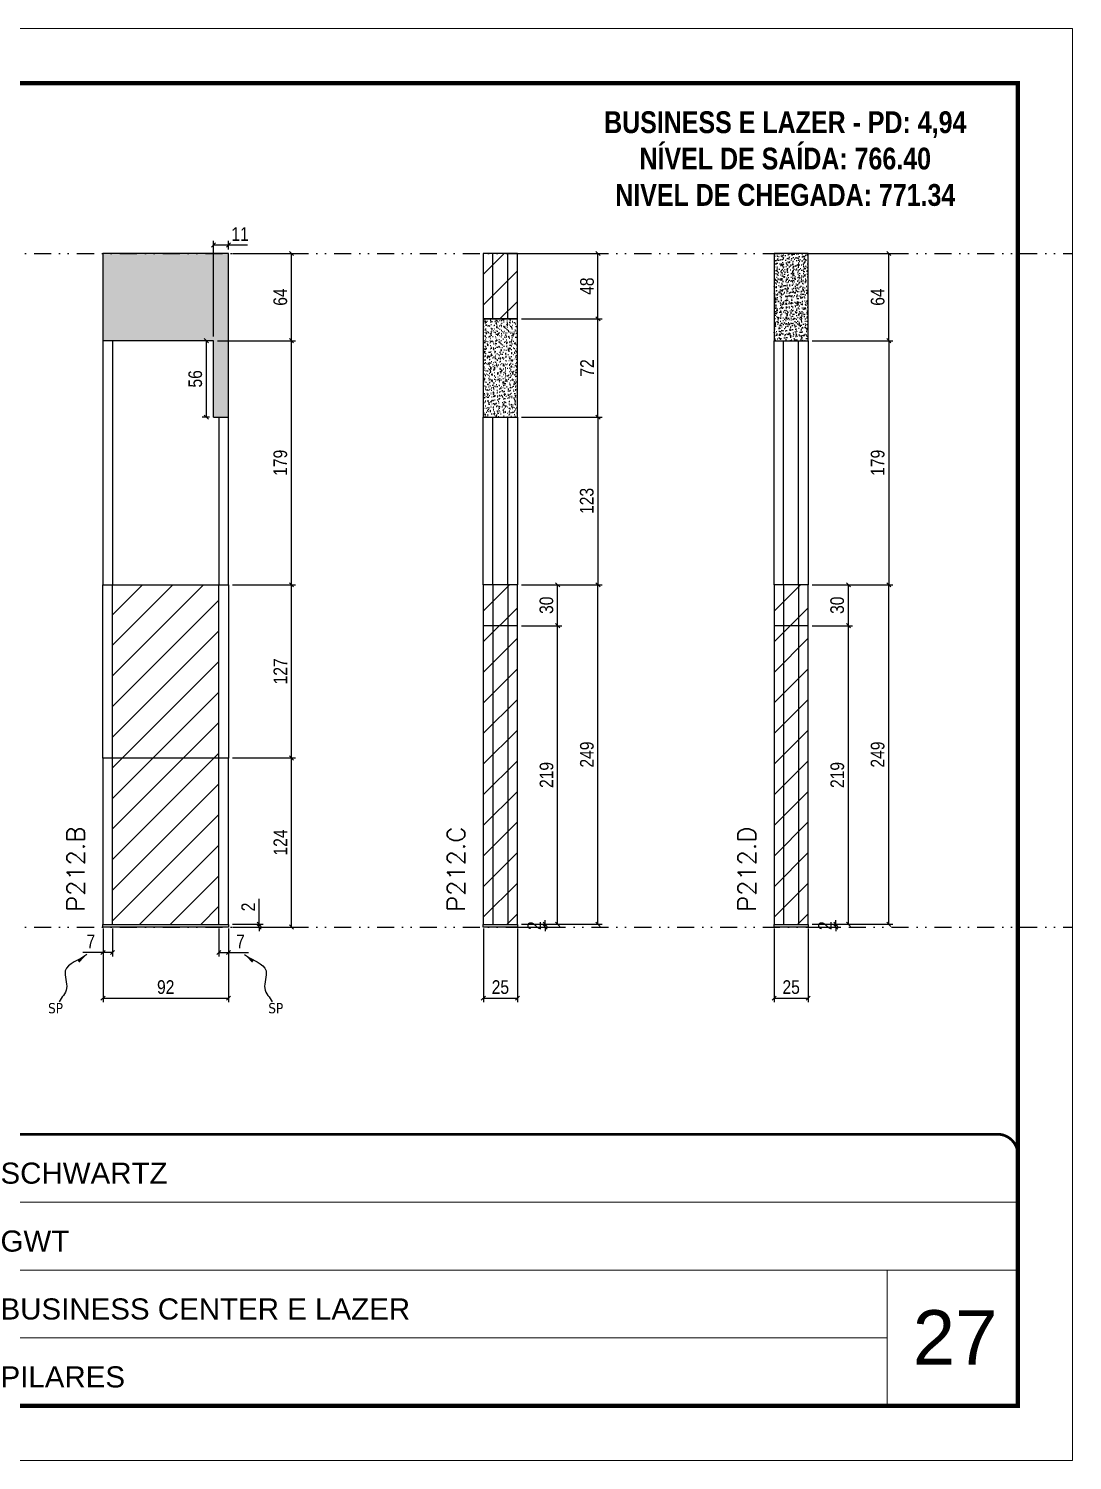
# Model space of a CAD drawing. Extents: x 13379 to 23315, y 867 to 16997.
# Drawn here: x 18289 to 19054, y 8907 to 9957 of the extents above; entities that cross this region are included whole.
import ezdxf

# ---------------------------------------------------------------- set-up
doc = ezdxf.new("R2010")
doc.units = 0
for name, pattern in [('CONTINUO', [0]), ('DASHED', [0.75, 0.5, -0.25]), ('DIVIDE2', [0.625, 0.25, -0.125, 0, -0.125, 0, -0.125]), ('HIDDEN', [0.375, 0.25, -0.125])]:
    doc.linetypes.add(name, pattern=pattern)
for name, color, linetype, lineweight in [('CARIMBO', 255, 'Continuous', 9), ('Folhas', 255, 'Continuous', 9), ('Hachura', 251, 'Continuous', 9), ('SARRAFO DE PRESSAO', 251, 'DASHED', 9), ('Texto Seção', 7, 'Continuous', 15)]:
    doc.layers.add(name, color=color, linetype=linetype, lineweight=lineweight)
for name, color, linetype in [('COTA', 241, 'Continuous'), ('NOMENCLATURA', 7, 'Continuous'), ('Nível', 160, 'Continuous'), ('Painéis', 200, 'Continuous'), ('SARR_2.2x7', 40, 'Continuous'), ('Sarrafo de Pressão', 42, 'HIDDEN'), ('texto', 7, 'Continuous')]:
    doc.layers.add(name, color=color, linetype=linetype)
doc.styles.add('ARIAL', font='arial.ttf')
doc.styles.add('COTA TECNICA', font='techl___.ttf', dxfattribs={"height": 10})
doc.styles.add('COTA TECNICA-50', font='techl___.ttf', dxfattribs={"height": 10})
doc.styles.add('REGUA-120', font='ROMANS.shx', dxfattribs={"height": 15})
doc.styles.add('ROMANC', font='techb___.ttf', dxfattribs={"height": 2.5})
doc.styles.get("Standard").update_dxf_attribs({"font": 'arial.ttf'})
doc.styles.add('Tecnologia', font='')
doc.styles.get('Tecnologia').set_extended_font_data('Forgotten Futurist')
doc.dimstyles.new('COTA PAINEL-50', dxfattribs={"dimtxt": 10, "dimasz": 3, "dimexe": 3, "dimexo": 3, "dimgap": 3, "dimtad": 1, "dimdec": 1, "dimzin": 12, "dimdsep": 46, "dimtxsty": 'COTA TECNICA-50', "dimblk1": 'OBLIQUE', "dimblk2": 'OBLIQUE', "dimsah": 1, "dimcen": 0.9, "dimclrd": 4, "dimclre": 4, "dimclrt": 240, "dimadec": 1, "dimazin": 3, "dimtfac": 1, "dimtdec": 1, "dimtmove": 0, "dimatfit": 3, "dimfxl": 1, "dimtolj": 1, "dimtzin": 12, "dimarcsym": 0})
doc.dimstyles.new('PAINEL', dxfattribs={"dimtxt": 10, "dimasz": 3, "dimexe": 3, "dimexo": 3, "dimgap": 3, "dimtad": 1, "dimdec": 1, "dimzin": 12, "dimdsep": 46, "dimtxsty": 'COTA TECNICA', "dimblk1": 'OBLIQUE', "dimblk2": 'OBLIQUE', "dimsah": 1, "dimcen": 0.9, "dimclrd": 4, "dimclre": 4, "dimclrt": 240, "dimadec": 1, "dimazin": 3, "dimtfac": 1, "dimtdec": 1, "dimtmove": 0, "dimatfit": 3, "dimfxl": 1, "dimtolj": 1, "dimtzin": 12, "dimarcsym": 0})
doc.dimstyles.get("Standard").update_dxf_attribs({"dimtxt": 0.18, "dimasz": 0.18, "dimexe": 0.18, "dimexo": 0.0625, "dimgap": 0.09, "dimtad": 0, "dimtih": 1, "dimtoh": 1, "dimdec": 4, "dimzin": 0, "dimdsep": 46, "dimtxsty": 'Standard', "dimcen": 0.09, "dimadec": 0, "dimazin": 0, "dimtfac": 1, "dimtdec": 4, "dimtofl": 0, "dimtmove": 0, "dimatfit": 3, "dimfxl": 1, "dimtolj": 1, "dimtzin": 0, "dimarcsym": 0})

# ---------------------------------------------------------------- blocks, each defined once
blk = doc.blocks.new('9999999999')
at = {"color": 30, "linetype": 'CONTINUO'}
for p, q in [((98564.6, 34230.2), (98564.6, 34429.4)), ((98564.6, 34379.6), (99584, 34379.6)), ((98564.6, 34329.8), (99488, 34329.8)), ((99584, 34329.8), (99488, 34329.8)), ((99488, 34329.8), (99488, 34230.2)), ((98564.6, 34280), (99488, 34280))]:
    blk.add_line(p, q, dxfattribs=at)
at = {"color": 30, "linetype": 'CONTINUO', "const_width": 2}
blk.add_lwpolyline([(99584, 34230.2), (99584, 34414.4, 0.414214), (99569, 34429.4), (98229, 34429.4, 0.414214), (98214, 34414.4), (98214, 34245.2, 0.414214), (98229, 34230.2), (99584, 34230.2)], format="xyb", dxfattribs=at)
at = {"layer": 'Folhas'}
blk.add_lwpolyline([(98139, 34190.2), (99624, 34190.2), (99624, 35240.2), (98139, 35240.2)], close=True, dxfattribs=at)
at = {"layer": 'Folhas', "color": 30, "const_width": 3}
blk.add_lwpolyline([(98214, 34230.2), (99584, 34230.2), (99584, 35200.2), (98214, 35200.2)], close=True, dxfattribs=at)
at = {"color": 7, "linetype": 'Continuous', "ltscale": 5, "style": 'ARIAL'}
for s, height, p in [('SCHWARTZ', 15.48, (98837.7, 34393.1)), ('GWT', 15.48, (98837.7, 34343.3)), ('BUSINESS CENTER E LAZER', 15.483, (98837.7, 34293.5)), ('NOVA SISTEMAS CONSTRUTIVOS', 11.059, (98263.2, 34267.2)), ('PILARES', 15.48, (98837.7, 34243.7))]:
    blk.add_text(s, height=height, dxfattribs=at).set_placement(p)
at = {"layer": 'Folhas', "color": 7, "style": 'Tecnologia', "width": 1.5}
for s, p in [('CLIENTE:', (98573.7, 34397.2)), ('OBRA:', (98573.7, 34347.3)), ('PAVIMENTO:', (98573.7, 34297.5)), ('PROJETO:', (98573.7, 34247.7))]:
    blk.add_text(s, height=14, dxfattribs=at).set_placement(p)
blk = doc.blocks.new('_Oblique')
at = {"color": 0, "linetype": 'ByBlock', "lineweight": -2}
blk.add_line((-0.5, -0.5), (0.5, 0.5), dxfattribs=at)
blk = doc.blocks.new('*D886')
at = {"layer": 'COTA', "color": 4, "lineweight": -2, "transparency": 16777216}
for p, q in [((18343.4, 9297.2), (18343.4, 9243)), ((18435.4, 9297.2), (18435.4, 9243)), ((18343.4, 9246), (18435.4, 9246))]:
    blk.add_line(p, q, dxfattribs=at)
at = {"layer": 'Defpoints', "color": 0, "transparency": 16777216}
for p in [(18343.4, 9300.2), (18435.4, 9300.2), (18435.4, 9246)]:
    blk.add_point(p, dxfattribs=at)
at = {"layer": 'COTA', "color": 4, "lineweight": -2, "transparency": 16777216, "xscale": 3, "yscale": 3, "zscale": 3, "rotation": 180}
blk.add_blockref('_Oblique', (18343.4, 9246), dxfattribs=at)
at = {"layer": 'COTA', "color": 4, "lineweight": -2, "transparency": 16777216, "xscale": 3, "yscale": 3, "zscale": 3}
blk.add_blockref('_Oblique', (18435.4, 9246), dxfattribs=at)
at = {"layer": 'COTA', "color": 240, "transparency": 16777216, "insert": (18389.4, 9254.1), "char_height": 10, "attachment_point": 5, "style": 'COTA TECNICA'}
blk.add_mtext('\\A1;92', dxfattribs=at)
blk = doc.blocks.new('*D887')
at = {"layer": 'COTA', "color": 4, "lineweight": -2, "transparency": 16777216}
for p, q in [((18438.4, 9422.2), (18484.6, 9422.2)), ((18481.6, 9298.2), (18481.6, 9422.2)), ((18438.4, 9298.2), (18484.6, 9298.2))]:
    blk.add_line(p, q, dxfattribs=at)
at = {"layer": 'Defpoints', "color": 0, "transparency": 16777216}
for p in [(18435.4, 9422.2), (18481.6, 9422.2), (18435.4, 9298.2)]:
    blk.add_point(p, dxfattribs=at)
at = {"layer": 'COTA', "color": 4, "lineweight": -2, "transparency": 16777216, "xscale": 3, "yscale": 3, "zscale": 3}
for p, rotation in [((18481.6, 9422.2), 90), ((18481.6, 9298.2), 270)]:
    blk.add_blockref('_Oblique', p, dxfattribs=dict(at, rotation=rotation))
at = {"layer": 'COTA', "color": 240, "transparency": 16777216, "insert": (18473.5, 9360.2), "char_height": 10, "attachment_point": 5, "rotation": 90, "style": 'COTA TECNICA-50'}
blk.add_mtext('\\A1;124', dxfattribs=at)
blk = doc.blocks.new('*D888')
at = {"layer": 'COTA', "color": 4, "lineweight": -2, "transparency": 16777216}
for p, q in [((18457.9, 9300.2), (18457.9, 9319)), ((18438.4, 9300.2), (18460.9, 9300.2)), ((18438.4, 9298.2), (18460.9, 9298.2)), ((18457.9, 9298.2), (18457.9, 9300.2)), ((18457.9, 9298.2), (18457.9, 9295.2))]:
    blk.add_line(p, q, dxfattribs=at)
at = {"layer": 'Defpoints', "color": 0, "transparency": 16777216}
for p in [(18435.4, 9300.2), (18435.4, 9298.2), (18457.9, 9298.2)]:
    blk.add_point(p, dxfattribs=at)
at = {"layer": 'COTA', "color": 4, "lineweight": -2, "transparency": 16777216, "xscale": 3, "yscale": 3, "zscale": 3}
for p, rotation in [((18457.9, 9300.2), 270), ((18457.9, 9298.2), 90)]:
    blk.add_blockref('_Oblique', p, dxfattribs=dict(at, rotation=rotation))
at = {"layer": 'COTA', "color": 240, "transparency": 16777216, "insert": (18449.9, 9312.9), "char_height": 10, "attachment_point": 5, "rotation": 90, "style": 'COTA TECNICA-50'}
blk.add_mtext('\\A1;2', dxfattribs=at)
blk = doc.blocks.new('*D906')
at = {"layer": 'COTA', "color": 4, "linetype": 'ByBlock', "lineweight": -2, "transparency": 16777216}
for p, q in [((18438.4, 9549.2), (18484.6, 9549.2)), ((18481.6, 9422.2), (18481.6, 9549.2)), ((18438.4, 9422.2), (18484.6, 9422.2))]:
    blk.add_line(p, q, dxfattribs=at)
at = {"layer": 'Defpoints', "color": 0, "linetype": 'ByBlock', "transparency": 16777216}
for p in [(18435.4, 9549.2), (18481.6, 9549.2), (18435.4, 9422.2)]:
    blk.add_point(p, dxfattribs=at)
at = {"layer": 'COTA', "color": 4, "linetype": 'ByBlock', "lineweight": -2, "transparency": 16777216, "xscale": 3, "yscale": 3, "zscale": 3}
for p, rotation in [((18481.6, 9549.2), 90), ((18481.6, 9422.2), 270)]:
    blk.add_blockref('_Oblique', p, dxfattribs=dict(at, rotation=rotation))
at = {"layer": 'COTA', "color": 240, "linetype": 'ByBlock', "transparency": 16777216, "insert": (18473.5, 9485.7), "char_height": 10, "attachment_point": 5, "rotation": 90, "style": 'COTA TECNICA'}
blk.add_mtext('\\A1;127', dxfattribs=at)
blk = doc.blocks.new('*D889')
at = {"layer": 'COTA', "color": 4, "lineweight": -2, "transparency": 16777216}
for p, q in [((18343.4, 9295.2), (18343.4, 9276.6)), ((18350.4, 9297.2), (18350.4, 9276.6)), ((18343.4, 9279.6), (18328.6, 9279.6)), ((18350.4, 9279.6), (18343.4, 9279.6))]:
    blk.add_line(p, q, dxfattribs=at)
at = {"layer": 'Defpoints', "color": 0, "transparency": 16777216}
for p in [(18343.4, 9298.2), (18350.4, 9300.2), (18343.4, 9279.6)]:
    blk.add_point(p, dxfattribs=at)
at = {"layer": 'COTA', "color": 4, "lineweight": -2, "transparency": 16777216, "xscale": 3, "yscale": 3, "zscale": 3, "rotation": 180}
blk.add_blockref('_Oblique', (18343.4, 9279.6), dxfattribs=at)
at = {"layer": 'COTA', "color": 4, "lineweight": -2, "transparency": 16777216, "xscale": 3, "yscale": 3, "zscale": 3}
blk.add_blockref('_Oblique', (18350.4, 9279.6), dxfattribs=at)
at = {"layer": 'COTA', "color": 240, "transparency": 16777216, "insert": (18334.5, 9287.7), "char_height": 10, "attachment_point": 5, "style": 'COTA TECNICA-50'}
blk.add_mtext('\\A1;7', dxfattribs=at)
blk = doc.blocks.new('*D890')
at = {"layer": 'COTA', "color": 4, "lineweight": -2, "transparency": 16777216}
for p, q in [((18428.4, 9297.2), (18428.4, 9276.6)), ((18435.4, 9295.2), (18435.4, 9276.6)), ((18428.4, 9279.6), (18435.4, 9279.6)), ((18435.4, 9279.6), (18450.1, 9279.6))]:
    blk.add_line(p, q, dxfattribs=at)
at = {"layer": 'Defpoints', "color": 0, "transparency": 16777216}
for p in [(18428.4, 9300.2), (18435.4, 9298.2), (18435.4, 9279.6)]:
    blk.add_point(p, dxfattribs=at)
at = {"layer": 'COTA', "color": 4, "lineweight": -2, "transparency": 16777216, "xscale": 3, "yscale": 3, "zscale": 3, "rotation": 180}
blk.add_blockref('_Oblique', (18428.4, 9279.6), dxfattribs=at)
at = {"layer": 'COTA', "color": 4, "lineweight": -2, "transparency": 16777216, "xscale": 3, "yscale": 3, "zscale": 3}
blk.add_blockref('_Oblique', (18435.4, 9279.6), dxfattribs=at)
at = {"layer": 'COTA', "color": 240, "transparency": 16777216, "insert": (18444.2, 9287.7), "char_height": 10, "attachment_point": 5, "style": 'COTA TECNICA-50'}
blk.add_mtext('\\A1;7', dxfattribs=at)
blk = doc.blocks.new('*D891')
at = {"layer": 'COTA', "color": 4, "lineweight": -2, "transparency": 16777216}
for p, q in [((18650.4, 9744.2), (18709.5, 9744.2)), ((18706.5, 9672.2), (18706.5, 9744.2)), ((18650.4, 9672.2), (18709.5, 9672.2))]:
    blk.add_line(p, q, dxfattribs=at)
at = {"layer": 'Defpoints', "color": 0, "transparency": 16777216}
for p in [(18647.4, 9744.2), (18706.5, 9744.2), (18647.4, 9672.2)]:
    blk.add_point(p, dxfattribs=at)
at = {"layer": 'COTA', "color": 4, "lineweight": -2, "transparency": 16777216, "xscale": 3, "yscale": 3, "zscale": 3}
for p, rotation in [((18706.5, 9744.2), 90), ((18706.5, 9672.2), 270)]:
    blk.add_blockref('_Oblique', p, dxfattribs=dict(at, rotation=rotation))
at = {"layer": 'COTA', "color": 240, "transparency": 16777216, "insert": (18698.5, 9708.2), "char_height": 10, "attachment_point": 5, "rotation": 90, "style": 'COTA TECNICA'}
blk.add_mtext('\\A1;72', dxfattribs=at)
blk = doc.blocks.new('*D892')
at = {"layer": 'COTA', "color": 4, "lineweight": -2, "transparency": 16777216}
for p, q in [((18622.4, 9297.2), (18622.4, 9243)), ((18647.4, 9297.2), (18647.4, 9243)), ((18622.4, 9246), (18647.4, 9246))]:
    blk.add_line(p, q, dxfattribs=at)
at = {"layer": 'Defpoints', "color": 0, "transparency": 16777216}
for p in [(18622.4, 9300.2), (18647.4, 9300.2), (18647.4, 9246)]:
    blk.add_point(p, dxfattribs=at)
at = {"layer": 'COTA', "color": 4, "lineweight": -2, "transparency": 16777216, "xscale": 3, "yscale": 3, "zscale": 3, "rotation": 180}
blk.add_blockref('_Oblique', (18622.4, 9246), dxfattribs=at)
at = {"layer": 'COTA', "color": 4, "lineweight": -2, "transparency": 16777216, "xscale": 3, "yscale": 3, "zscale": 3}
blk.add_blockref('_Oblique', (18647.4, 9246), dxfattribs=at)
at = {"layer": 'COTA', "color": 240, "transparency": 16777216, "insert": (18634.9, 9254.1), "char_height": 10, "attachment_point": 5, "style": 'COTA TECNICA'}
blk.add_mtext('\\A1;25', dxfattribs=at)
blk = doc.blocks.new('*D893')
at = {"layer": 'COTA', "color": 4, "lineweight": -2, "transparency": 16777216}
for p, q in [((18650.4, 9519.2), (18679.9, 9519.2)), ((18676.9, 9300.2), (18676.9, 9519.2)), ((18650.4, 9300.2), (18679.9, 9300.2))]:
    blk.add_line(p, q, dxfattribs=at)
at = {"layer": 'Defpoints', "color": 0, "transparency": 16777216}
for p in [(18647.4, 9519.2), (18676.9, 9519.2), (18647.4, 9300.2)]:
    blk.add_point(p, dxfattribs=at)
at = {"layer": 'COTA', "color": 4, "lineweight": -2, "transparency": 16777216, "xscale": 3, "yscale": 3, "zscale": 3}
for p, rotation in [((18676.9, 9519.2), 90), ((18676.9, 9300.2), 270)]:
    blk.add_blockref('_Oblique', p, dxfattribs=dict(at, rotation=rotation))
at = {"layer": 'COTA', "color": 240, "transparency": 16777216, "insert": (18668.8, 9409.7), "char_height": 10, "attachment_point": 5, "rotation": 90, "style": 'COTA TECNICA'}
blk.add_mtext('\\A1;219', dxfattribs=at)
blk = doc.blocks.new('*D894')
at = {"layer": 'COTA', "color": 4, "lineweight": -2, "transparency": 16777216}
for p, q in [((18650.4, 9549.2), (18679.9, 9549.2)), ((18676.9, 9519.2), (18676.9, 9549.2)), ((18650.4, 9519.2), (18679.9, 9519.2))]:
    blk.add_line(p, q, dxfattribs=at)
at = {"layer": 'Defpoints', "color": 0, "transparency": 16777216}
for p in [(18647.4, 9549.2), (18676.9, 9549.2), (18647.4, 9519.2)]:
    blk.add_point(p, dxfattribs=at)
at = {"layer": 'COTA', "color": 4, "lineweight": -2, "transparency": 16777216, "xscale": 3, "yscale": 3, "zscale": 3}
for p, rotation in [((18676.9, 9549.2), 90), ((18676.9, 9519.2), 270)]:
    blk.add_blockref('_Oblique', p, dxfattribs=dict(at, rotation=rotation))
at = {"layer": 'COTA', "color": 240, "transparency": 16777216, "insert": (18668.7, 9534.2), "char_height": 10, "attachment_point": 5, "rotation": 90, "style": 'COTA TECNICA'}
blk.add_mtext('\\A1;30', dxfattribs=at)
blk = doc.blocks.new('*D895')
at = {"layer": 'COTA', "color": 4, "lineweight": -2, "transparency": 16777216}
for p, q in [((18650.4, 9549.2), (18709.5, 9549.2)), ((18706.5, 9300.2), (18706.5, 9549.2)), ((18650.4, 9300.2), (18709.5, 9300.2))]:
    blk.add_line(p, q, dxfattribs=at)
at = {"layer": 'Defpoints', "color": 0, "transparency": 16777216}
for p in [(18647.4, 9549.2), (18706.5, 9549.2), (18647.4, 9300.2)]:
    blk.add_point(p, dxfattribs=at)
at = {"layer": 'COTA', "color": 4, "lineweight": -2, "transparency": 16777216, "xscale": 3, "yscale": 3, "zscale": 3}
for p, rotation in [((18706.5, 9549.2), 90), ((18706.5, 9300.2), 270)]:
    blk.add_blockref('_Oblique', p, dxfattribs=dict(at, rotation=rotation))
at = {"layer": 'COTA', "color": 240, "transparency": 16777216, "insert": (18698.4, 9424.7), "char_height": 10, "attachment_point": 5, "rotation": 90, "style": 'COTA TECNICA'}
blk.add_mtext('\\A1;249', dxfattribs=at)
blk = doc.blocks.new('*D896')
at = {"layer": 'COTA', "color": 4, "lineweight": -2, "transparency": 16777216}
for p, q in [((18667.7, 9300.2), (18667.7, 9303.2)), ((18650.4, 9300.2), (18670.7, 9300.2)), ((18650.4, 9298.2), (18670.7, 9298.2)), ((18667.7, 9298.2), (18667.7, 9300.2)), ((18667.7, 9298.2), (18667.7, 9295.2))]:
    blk.add_line(p, q, dxfattribs=at)
at = {"layer": 'Defpoints', "color": 0, "transparency": 16777216}
for p in [(18647.4, 9300.2), (18647.4, 9298.2), (18667.7, 9300.2)]:
    blk.add_point(p, dxfattribs=at)
at = {"layer": 'COTA', "color": 4, "lineweight": -2, "transparency": 16777216, "xscale": 3, "yscale": 3, "zscale": 3}
for p, rotation in [((18667.7, 9300.2), 270), ((18667.7, 9298.2), 90)]:
    blk.add_blockref('_Oblique', p, dxfattribs=dict(at, rotation=rotation))
at = {"layer": 'COTA', "color": 240, "transparency": 16777216, "insert": (18659.7, 9299.2), "char_height": 10, "attachment_point": 5, "rotation": 90, "style": 'COTA TECNICA-50'}
blk.add_mtext('\\A1;2', dxfattribs=at)
blk = doc.blocks.new('*D897')
at = {"layer": 'COTA', "color": 4, "lineweight": -2, "transparency": 16777216}
for p, q in [((18863.7, 9792.2), (18922.8, 9792.2)), ((18919.8, 9728.2), (18919.8, 9792.2)), ((18863.7, 9728.2), (18922.8, 9728.2))]:
    blk.add_line(p, q, dxfattribs=at)
at = {"layer": 'Defpoints', "color": 0, "transparency": 16777216}
for p in [(18860.7, 9792.2), (18919.8, 9792.2), (18860.7, 9728.2)]:
    blk.add_point(p, dxfattribs=at)
at = {"layer": 'COTA', "color": 4, "lineweight": -2, "transparency": 16777216, "xscale": 3, "yscale": 3, "zscale": 3}
for p, rotation in [((18919.8, 9792.2), 90), ((18919.8, 9728.2), 270)]:
    blk.add_blockref('_Oblique', p, dxfattribs=dict(at, rotation=rotation))
at = {"layer": 'COTA', "color": 240, "transparency": 16777216, "insert": (18911.7, 9760.2), "char_height": 10, "attachment_point": 5, "rotation": 90, "style": 'COTA TECNICA'}
blk.add_mtext('\\A1;64', dxfattribs=at)
blk = doc.blocks.new('*D898')
at = {"layer": 'COTA', "color": 4, "lineweight": -2, "transparency": 16777216}
for p, q in [((18835.7, 9297.2), (18835.7, 9243)), ((18860.7, 9297.2), (18860.7, 9243)), ((18835.7, 9246), (18860.7, 9246))]:
    blk.add_line(p, q, dxfattribs=at)
at = {"layer": 'Defpoints', "color": 0, "transparency": 16777216}
for p in [(18835.7, 9300.2), (18860.7, 9300.2), (18860.7, 9246)]:
    blk.add_point(p, dxfattribs=at)
at = {"layer": 'COTA', "color": 4, "lineweight": -2, "transparency": 16777216, "xscale": 3, "yscale": 3, "zscale": 3, "rotation": 180}
blk.add_blockref('_Oblique', (18835.7, 9246), dxfattribs=at)
at = {"layer": 'COTA', "color": 4, "lineweight": -2, "transparency": 16777216, "xscale": 3, "yscale": 3, "zscale": 3}
blk.add_blockref('_Oblique', (18860.7, 9246), dxfattribs=at)
at = {"layer": 'COTA', "color": 240, "transparency": 16777216, "insert": (18848.2, 9254.1), "char_height": 10, "attachment_point": 5, "style": 'COTA TECNICA'}
blk.add_mtext('\\A1;25', dxfattribs=at)
blk = doc.blocks.new('*D899')
at = {"layer": 'COTA', "color": 4, "lineweight": -2, "transparency": 16777216}
for p, q in [((18863.7, 9519.2), (18893.2, 9519.2)), ((18890.2, 9300.2), (18890.2, 9519.2)), ((18863.7, 9300.2), (18893.2, 9300.2))]:
    blk.add_line(p, q, dxfattribs=at)
at = {"layer": 'Defpoints', "color": 0, "transparency": 16777216}
for p in [(18860.7, 9519.2), (18890.2, 9519.2), (18860.7, 9300.2)]:
    blk.add_point(p, dxfattribs=at)
at = {"layer": 'COTA', "color": 4, "lineweight": -2, "transparency": 16777216, "xscale": 3, "yscale": 3, "zscale": 3}
for p, rotation in [((18890.2, 9519.2), 90), ((18890.2, 9300.2), 270)]:
    blk.add_blockref('_Oblique', p, dxfattribs=dict(at, rotation=rotation))
at = {"layer": 'COTA', "color": 240, "transparency": 16777216, "insert": (18882.1, 9409.7), "char_height": 10, "attachment_point": 5, "rotation": 90, "style": 'COTA TECNICA'}
blk.add_mtext('\\A1;219', dxfattribs=at)
blk = doc.blocks.new('*D900')
at = {"layer": 'COTA', "color": 4, "lineweight": -2, "transparency": 16777216}
for p, q in [((18863.7, 9549.2), (18893.2, 9549.2)), ((18890.2, 9519.2), (18890.2, 9549.2)), ((18863.7, 9519.2), (18893.2, 9519.2))]:
    blk.add_line(p, q, dxfattribs=at)
at = {"layer": 'Defpoints', "color": 0, "transparency": 16777216}
for p in [(18860.7, 9549.2), (18890.2, 9549.2), (18860.7, 9519.2)]:
    blk.add_point(p, dxfattribs=at)
at = {"layer": 'COTA', "color": 4, "lineweight": -2, "transparency": 16777216, "xscale": 3, "yscale": 3, "zscale": 3}
for p, rotation in [((18890.2, 9549.2), 90), ((18890.2, 9519.2), 270)]:
    blk.add_blockref('_Oblique', p, dxfattribs=dict(at, rotation=rotation))
at = {"layer": 'COTA', "color": 240, "transparency": 16777216, "insert": (18882, 9534.2), "char_height": 10, "attachment_point": 5, "rotation": 90, "style": 'COTA TECNICA'}
blk.add_mtext('\\A1;30', dxfattribs=at)
blk = doc.blocks.new('*D901')
at = {"layer": 'COTA', "color": 4, "lineweight": -2, "transparency": 16777216}
for p, q in [((18863.7, 9549.2), (18922.8, 9549.2)), ((18919.8, 9300.2), (18919.8, 9549.2)), ((18863.7, 9300.2), (18922.8, 9300.2))]:
    blk.add_line(p, q, dxfattribs=at)
at = {"layer": 'Defpoints', "color": 0, "transparency": 16777216}
for p in [(18860.7, 9549.2), (18919.8, 9549.2), (18860.7, 9300.2)]:
    blk.add_point(p, dxfattribs=at)
at = {"layer": 'COTA', "color": 4, "lineweight": -2, "transparency": 16777216, "xscale": 3, "yscale": 3, "zscale": 3}
for p, rotation in [((18919.8, 9549.2), 90), ((18919.8, 9300.2), 270)]:
    blk.add_blockref('_Oblique', p, dxfattribs=dict(at, rotation=rotation))
at = {"layer": 'COTA', "color": 240, "transparency": 16777216, "insert": (18911.7, 9424.7), "char_height": 10, "attachment_point": 5, "rotation": 90, "style": 'COTA TECNICA'}
blk.add_mtext('\\A1;249', dxfattribs=at)
blk = doc.blocks.new('*D902')
at = {"layer": 'COTA', "color": 4, "lineweight": -2, "transparency": 16777216}
for p, q in [((18881, 9300.2), (18881, 9303.2)), ((18863.7, 9300.2), (18884, 9300.2)), ((18863.7, 9298.2), (18884, 9298.2)), ((18881, 9298.2), (18881, 9300.2)), ((18881, 9298.2), (18881, 9295.2))]:
    blk.add_line(p, q, dxfattribs=at)
at = {"layer": 'Defpoints', "color": 0, "transparency": 16777216}
for p in [(18860.7, 9300.2), (18860.7, 9298.2), (18881, 9300.2)]:
    blk.add_point(p, dxfattribs=at)
at = {"layer": 'COTA', "color": 4, "lineweight": -2, "transparency": 16777216, "xscale": 3, "yscale": 3, "zscale": 3}
for p, rotation in [((18881, 9300.2), 270), ((18881, 9298.2), 90)]:
    blk.add_blockref('_Oblique', p, dxfattribs=dict(at, rotation=rotation))
at = {"layer": 'COTA', "color": 240, "transparency": 16777216, "insert": (18873, 9299.2), "char_height": 10, "attachment_point": 5, "rotation": 90, "style": 'COTA TECNICA-50'}
blk.add_mtext('\\A1;2', dxfattribs=at)
blk = doc.blocks.new('*D909')
at = {"layer": 'COTA', "color": 4, "lineweight": -2, "transparency": 16777216}
for p, q in [((18427.4, 9728.2), (18484.6, 9728.2)), ((18481.6, 9549.2), (18481.6, 9728.2)), ((18438.4, 9549.2), (18484.6, 9549.2))]:
    blk.add_line(p, q, dxfattribs=at)
at = {"layer": 'Defpoints', "color": 0, "transparency": 16777216}
for p in [(18424.4, 9728.2), (18481.6, 9728.2), (18435.4, 9549.2)]:
    blk.add_point(p, dxfattribs=at)
at = {"layer": 'COTA', "color": 4, "lineweight": -2, "transparency": 16777216, "xscale": 3, "yscale": 3, "zscale": 3}
for p, rotation in [((18481.6, 9728.2), 90), ((18481.6, 9549.2), 270)]:
    blk.add_blockref('_Oblique', p, dxfattribs=dict(at, rotation=rotation))
at = {"layer": 'COTA', "color": 240, "transparency": 16777216, "insert": (18473.5, 9638.7), "char_height": 10, "attachment_point": 5, "rotation": 90, "style": 'COTA TECNICA'}
blk.add_mtext('\\A1;179', dxfattribs=at)
blk = doc.blocks.new('*D910')
at = {"layer": 'COTA', "color": 4, "lineweight": -2, "transparency": 16777216}
for p, q in [((18438.4, 9792.2), (18484.6, 9792.2)), ((18481.6, 9728.2), (18481.6, 9792.2)), ((18427.4, 9728.2), (18484.6, 9728.2))]:
    blk.add_line(p, q, dxfattribs=at)
at = {"layer": 'Defpoints', "color": 0, "transparency": 16777216}
for p in [(18435.4, 9792.2), (18481.6, 9792.2), (18424.4, 9728.2)]:
    blk.add_point(p, dxfattribs=at)
at = {"layer": 'COTA', "color": 4, "lineweight": -2, "transparency": 16777216, "xscale": 3, "yscale": 3, "zscale": 3}
for p, rotation in [((18481.6, 9792.2), 90), ((18481.6, 9728.2), 270)]:
    blk.add_blockref('_Oblique', p, dxfattribs=dict(at, rotation=rotation))
at = {"layer": 'COTA', "color": 240, "transparency": 16777216, "insert": (18473.5, 9760.2), "char_height": 10, "attachment_point": 5, "rotation": 90, "style": 'COTA TECNICA'}
blk.add_mtext('\\A1;64', dxfattribs=at)
blk = doc.blocks.new('*D911')
at = {"layer": 'COTA', "color": 4, "lineweight": -2, "transparency": 16777216}
for p, q in [((18424.4, 9731.2), (18424.4, 9801.4)), ((18424.4, 9798.4), (18435.4, 9798.4)), ((18435.4, 9795.2), (18435.4, 9801.4)), ((18435.4, 9798.4), (18449.4, 9798.4))]:
    blk.add_line(p, q, dxfattribs=at)
at = {"layer": 'Defpoints', "color": 0, "transparency": 16777216}
for p in [(18435.4, 9798.4), (18435.4, 9792.2), (18424.4, 9728.2)]:
    blk.add_point(p, dxfattribs=at)
at = {"layer": 'COTA', "color": 4, "lineweight": -2, "transparency": 16777216, "xscale": 3, "yscale": 3, "zscale": 3, "rotation": 180}
blk.add_blockref('_Oblique', (18424.4, 9798.4), dxfattribs=at)
at = {"layer": 'COTA', "color": 4, "lineweight": -2, "transparency": 16777216, "xscale": 3, "yscale": 3, "zscale": 3}
blk.add_blockref('_Oblique', (18435.4, 9798.4), dxfattribs=at)
at = {"layer": 'COTA', "color": 240, "transparency": 16777216, "insert": (18443.9, 9806.4), "char_height": 10, "attachment_point": 5, "style": 'COTA TECNICA'}
blk.add_mtext('\\A1;11', dxfattribs=at)
blk = doc.blocks.new('*D912')
at = {"layer": 'COTA', "color": 4, "lineweight": -2, "transparency": 16777216}
for p, q in [((18421.4, 9728.2), (18416.2, 9728.2)), ((18419.2, 9672.2), (18419.2, 9728.2)), ((18421.4, 9672.2), (18416.2, 9672.2))]:
    blk.add_line(p, q, dxfattribs=at)
at = {"layer": 'Defpoints', "color": 0, "transparency": 16777216}
for p in [(18419.2, 9728.2), (18424.4, 9728.2), (18424.4, 9672.2)]:
    blk.add_point(p, dxfattribs=at)
at = {"layer": 'COTA', "color": 4, "lineweight": -2, "transparency": 16777216, "xscale": 3, "yscale": 3, "zscale": 3}
for p, rotation in [((18419.2, 9728.2), 90), ((18419.2, 9672.2), 270)]:
    blk.add_blockref('_Oblique', p, dxfattribs=dict(at, rotation=rotation))
at = {"layer": 'COTA', "color": 240, "transparency": 16777216, "insert": (18411.1, 9700.2), "char_height": 10, "attachment_point": 5, "rotation": 90, "style": 'COTA TECNICA'}
blk.add_mtext('\\A1;56', dxfattribs=at)
blk = doc.blocks.new('*D913')
at = {"layer": 'COTA', "color": 4, "lineweight": -2, "transparency": 16777216}
for p, q in [((18650.4, 9672.2), (18709.5, 9672.2)), ((18706.5, 9672.2), (18706.5, 9549.2)), ((18650.4, 9549.2), (18709.5, 9549.2))]:
    blk.add_line(p, q, dxfattribs=at)
at = {"layer": 'Defpoints', "color": 0, "transparency": 16777216}
for p in [(18647.4, 9672.2), (18647.4, 9549.2), (18706.5, 9549.2)]:
    blk.add_point(p, dxfattribs=at)
at = {"layer": 'COTA', "color": 4, "lineweight": -2, "transparency": 16777216, "xscale": 3, "yscale": 3, "zscale": 3}
for p, rotation in [((18706.5, 9672.2), 90), ((18706.5, 9549.2), 270)]:
    blk.add_blockref('_Oblique', p, dxfattribs=dict(at, rotation=rotation))
at = {"layer": 'COTA', "color": 240, "transparency": 16777216, "insert": (18698.3, 9610.7), "char_height": 10, "attachment_point": 5, "rotation": 90, "style": 'COTA TECNICA'}
blk.add_mtext('\\A1;123', dxfattribs=at)
blk = doc.blocks.new('*D914')
at = {"layer": 'COTA', "color": 4, "linetype": 'ByBlock', "lineweight": -2, "transparency": 16777216}
for p, q in [((18650.4, 9792.2), (18709.5, 9792.2)), ((18706.5, 9744.2), (18706.5, 9792.2)), ((18650.4, 9744.2), (18709.5, 9744.2))]:
    blk.add_line(p, q, dxfattribs=at)
at = {"layer": 'Defpoints', "color": 0, "linetype": 'ByBlock', "transparency": 16777216}
for p in [(18647.4, 9792.2), (18706.5, 9792.2), (18647.4, 9744.2)]:
    blk.add_point(p, dxfattribs=at)
at = {"layer": 'COTA', "color": 4, "linetype": 'ByBlock', "lineweight": -2, "transparency": 16777216, "xscale": 3, "yscale": 3, "zscale": 3}
for p, rotation in [((18706.5, 9792.2), 90), ((18706.5, 9744.2), 270)]:
    blk.add_blockref('_Oblique', p, dxfattribs=dict(at, rotation=rotation))
at = {"layer": 'COTA', "color": 240, "linetype": 'ByBlock', "transparency": 16777216, "insert": (18698.5, 9768.2), "char_height": 10, "attachment_point": 5, "rotation": 90, "style": 'COTA TECNICA'}
blk.add_mtext('\\A1;48', dxfattribs=at)
blk = doc.blocks.new('*D915')
at = {"layer": 'COTA', "color": 4, "lineweight": -2, "transparency": 16777216}
for p, q in [((18863.7, 9728.2), (18922.8, 9728.2)), ((18919.8, 9728.2), (18919.8, 9549.2)), ((18863.7, 9549.2), (18922.8, 9549.2))]:
    blk.add_line(p, q, dxfattribs=at)
at = {"layer": 'Defpoints', "color": 0, "transparency": 16777216}
for p in [(18860.7, 9728.2), (18860.7, 9549.2), (18919.8, 9549.2)]:
    blk.add_point(p, dxfattribs=at)
at = {"layer": 'COTA', "color": 4, "lineweight": -2, "transparency": 16777216, "xscale": 3, "yscale": 3, "zscale": 3}
for p, rotation in [((18919.8, 9728.2), 90), ((18919.8, 9549.2), 270)]:
    blk.add_blockref('_Oblique', p, dxfattribs=dict(at, rotation=rotation))
at = {"layer": 'COTA', "color": 240, "transparency": 16777216, "insert": (18911.7, 9638.7), "char_height": 10, "attachment_point": 5, "rotation": 90, "style": 'COTA TECNICA'}
blk.add_mtext('\\A1;179', dxfattribs=at)

msp = doc.modelspace()

# ---------------------------------------------------------------- hatches: boundary and pattern name
at = {"layer": 'COTA'}
h = msp.add_hatch(dxfattribs=at)
h.set_pattern_fill('AR-CONC', color=256, scale=0.03)
h.paths.add_polyline_path([(18435.36, 9792.15), (18343.36, 9792.15), (18343.36, 9728.15), (18424.36, 9728.15), (18424.36, 9672.15), (18435.36, 9672.15)])
at = {"layer": 'COTA', "linetype": 'ByBlock'}
h = msp.add_hatch(dxfattribs=at)
h.set_pattern_fill('AR-CONC', color=256, scale=0.03)
h.set_pattern_definition([(50, (-112801.7087, -23992.561), (5.46554007, -0.47817257), [0.5715, -6.2865]), (355, (-112801.7087, -23992.561), (-1.05730264, 5.73170536), [0.4572, -5.02921753]), (100.4514447, (-112801.253, -23992.601), (4.40823741, 5.25353256), [0.48570026, -5.34270734]), (46.1842, (-112801.709, -23991.037), (8.13237123, -1.26126984), [0.85725, -9.42975]), (96.6355576, (-112801.031, -23991.142), (7.122124, 7.42278374), [0.7285507, -8.01406824]), (351.184151, (-112801.709, -23991.037), (7.122124, 7.42278374), [0.685799, -7.54379196]), (21, (-112800.9467, -23991.418), (4.54843174, -3.06795595), [0.5715, -6.2865]), (326, (-112800.9467, -23991.418), (1.85406085, 5.52563898), [0.4572, -5.0292]), (71.451445, (-112800.5677, -23991.6737), (6.40249258, 2.45768307), [0.48570026, -5.34269813]), (37.5, (-112801.7087, -23992.561), (0.092658098, 2.536651166), [0, -4.96824, 0, -5.1054, 0, -5.04825]), (7.5, (-112801.7087, -23992.561), (2.004589875, 3.005417245), [0, -2.91084, 0, -4.85394, 0, -1.92405]), (327.5, (-112803.408, -23992.561), (4.067717855, -0.17186232), [0, -1.905, 0, -5.9436, 0, -7.8867]), (317.5, (-112804.17, -23992.561), (4.44387544, 0.76279473), [0, -2.4765, 0, -3.94716, 0, -5.6007])])
h.paths.add_polyline_path([(18860.66, 9728.15), (18860.66, 9792.15), (18835.66, 9792.15), (18835.66, 9728.15)])
at = {"layer": 'COTA'}
h = msp.add_hatch(dxfattribs=at)
h.set_pattern_fill('AR-CONC', color=256, scale=0.03)
h.paths.add_polyline_path([(18647.36, 9744.15), (18622.36, 9744.15), (18622.36, 9672.15), (18647.36, 9672.15)])
at = {"layer": 'Hachura', "linetype": 'ByBlock'}
h = msp.add_hatch(dxfattribs=at)
h.set_pattern_fill('ANSI31', color=256, scale=5)
h.paths.add_polyline_path([(18629.36, 9792.15), (18622.36, 9792.15), (18622.36, 9744.15), (18629.36, 9744.15)])
h.paths.add_polyline_path([(18640.36, 9792.15), (18629.36, 9792.15), (18629.36, 9744.15), (18640.36, 9744.15)])
h.paths.add_polyline_path([(18647.36, 9792.15), (18640.36, 9792.15), (18640.36, 9744.15), (18647.36, 9744.15)])
h = msp.add_hatch(dxfattribs=at)
h.set_pattern_fill('ANSI31', color=256, scale=5)
h.paths.add_polyline_path([(18428.36, 9422.15), (18350.36, 9422.15), (18350.36, 9300.15), (18428.36, 9300.15)])
h.paths.add_polyline_path([(18428.36, 9549.15), (18350.36, 9549.15), (18350.36, 9422.15), (18428.36, 9422.15)])
h = msp.add_hatch(dxfattribs=at)
h.set_pattern_fill('ANSI31', color=256, scale=5)
h.paths.add_polyline_path([(18640.36, 9519.15), (18629.36, 9519.15), (18629.36, 9300.15), (18640.36, 9300.15)])
h.paths.add_polyline_path([(18640.36, 9549.15), (18629.36, 9549.15), (18629.36, 9519.15), (18640.36, 9519.15)])
h.paths.add_polyline_path([(18629.36, 9549.15), (18622.36, 9549.15), (18622.36, 9519.15), (18629.36, 9519.15)])
h.paths.add_polyline_path([(18629.36, 9519.15), (18622.36, 9519.15), (18622.36, 9300.15), (18629.36, 9300.15)])
h.paths.add_polyline_path([(18647.36, 9519.15), (18640.36, 9519.15), (18640.36, 9300.15), (18647.36, 9300.15)])
h.paths.add_polyline_path([(18647.36, 9549.15), (18640.36, 9549.15), (18640.36, 9519.15), (18647.36, 9519.15)])
h = msp.add_hatch(dxfattribs=at)
h.set_pattern_fill('ANSI31', color=256, scale=5)
h.set_pattern_definition([(45, (213.294, 0), (-11.22532, 11.22532), [])])
h.paths.add_polyline_path([(18853.66, 9519.15), (18842.66, 9519.15), (18842.66, 9300.15), (18853.66, 9300.15)])
h.paths.add_polyline_path([(18853.66, 9549.15), (18842.66, 9549.15), (18842.66, 9519.15), (18853.66, 9519.15)])
h.paths.add_polyline_path([(18842.66, 9549.15), (18835.66, 9549.15), (18835.66, 9519.15), (18842.66, 9519.15)])
h.paths.add_polyline_path([(18842.66, 9519.15), (18835.66, 9519.15), (18835.66, 9300.15), (18842.66, 9300.15)])
h.paths.add_polyline_path([(18860.66, 9519.15), (18853.66, 9519.15), (18853.66, 9300.15), (18860.66, 9300.15)])
h.paths.add_polyline_path([(18860.66, 9549.15), (18853.66, 9549.15), (18853.66, 9519.15), (18860.66, 9519.15)])

# ---------------------------------------------------------------- linework, layer by layer
at = {"layer": 'COTA'}
for p, q in [((18435.36, 9792.15), (18343.36, 9792.15)), ((18343.36, 9792.15), (18343.36, 9728.15)), ((18435.36, 9672.15), (18435.36, 9792.15))]:
    msp.add_line(p, q, dxfattribs=at)
at = {"layer": 'COTA', "linetype": 'ByBlock'}
for points in [[(18835.66, 9728.15), (18860.66, 9728.15), (18860.66, 9792.15), (18835.66, 9792.15)], [(18622.36, 9672.15), (18647.36, 9672.15), (18647.36, 9744.15), (18622.36, 9744.15)]]:
    msp.add_lwpolyline(points, close=True, dxfattribs=at)
at = {"layer": 'Nível', "color": 4, "linetype": 'DIVIDE2', "ltscale": 50}
for p, q in [((17569.5, 9792.15), (19054.5, 9792.15)), ((17569.5, 9298.15), (19054.5, 9298.15))]:
    msp.add_line(p, q, dxfattribs=at)
at = {"layer": 'Painéis'}
for p, q in [((18424.36, 9728.15), (18343.36, 9728.15)), ((18343.36, 9728.15), (18343.36, 9549.15)), ((18424.36, 9672.15), (18424.36, 9728.15)), ((18424.36, 9672.15), (18435.36, 9672.15)), ((18435.36, 9549.15), (18435.36, 9672.15)), ((18647.36, 9519.15), (18622.36, 9519.15)), ((18860.66, 9519.15), (18835.66, 9519.15))]:
    msp.add_line(p, q, dxfattribs=at)
for points in [[(18622.36, 9744.15), (18647.36, 9744.15), (18647.36, 9792.15), (18622.36, 9792.15)], [(18835.66, 9728.15), (18860.66, 9728.15), (18860.66, 9549.15), (18835.66, 9549.15)], [(18622.36, 9672.15), (18647.36, 9672.15), (18647.36, 9549.15), (18622.36, 9549.15)], [(18343.36, 9549.15), (18435.36, 9549.15), (18435.36, 9422.15), (18343.36, 9422.15)], [(18622.36, 9300.15), (18647.36, 9300.15), (18647.36, 9549.15), (18622.36, 9549.15)], [(18835.66, 9300.15), (18860.66, 9300.15), (18860.66, 9549.15), (18835.66, 9549.15)], [(18343.36, 9300.15), (18435.36, 9300.15), (18435.36, 9422.15), (18343.36, 9422.15)], [(18343.36, 9300.15), (18435.36, 9300.15), (18435.36, 9298.15), (18343.36, 9298.15)], [(18622.36, 9300.15), (18647.36, 9300.15), (18647.36, 9298.15), (18622.36, 9298.15)], [(18835.66, 9300.15), (18860.66, 9300.15), (18860.66, 9298.15), (18835.66, 9298.15)]]:
    msp.add_lwpolyline(points, close=True, dxfattribs=at)
at = {"layer": 'SARR_2.2x7'}
for p, q in [((18629.36, 9744.15), (18629.36, 9792.15)), ((18629.36, 9744.15), (18629.36, 9792.15)), ((18640.36, 9744.15), (18640.36, 9792.15)), ((18640.36, 9744.15), (18640.36, 9792.15)), ((18842.66, 9549.15), (18842.66, 9728.15)), ((18853.66, 9549.15), (18853.66, 9728.15)), ((18629.36, 9549.15), (18629.36, 9672.15)), ((18640.36, 9549.15), (18640.36, 9672.15)), ((18629.36, 9549.15), (18629.36, 9300.15)), ((18640.36, 9549.15), (18640.36, 9300.15)), ((18842.66, 9549.15), (18842.66, 9300.15)), ((18853.66, 9549.15), (18853.66, 9300.15))]:
    msp.add_line(p, q, dxfattribs=at)
at = {"layer": 'Sarrafo de Pressão'}
for p, q in [((18350.36, 9728.15), (18350.36, 9549.15)), ((18428.36, 9672.15), (18428.36, 9549.15)), ((18350.36, 9422.15), (18350.36, 9549.15)), ((18428.36, 9422.15), (18428.36, 9549.15)), ((18350.36, 9300.15), (18350.36, 9422.15)), ((18428.36, 9300.15), (18428.36, 9422.15))]:
    msp.add_line(p, q, dxfattribs=at)

# ---------------------------------------------------------------- block references
at = {"layer": 'SARRAFO DE PRESSAO', "color": 6, "linetype": 'ByBlock'}
msp.add_blockref('9999999999', (-80569.48, -25283.14), dxfattribs=at)

# ---------------------------------------------------------------- texts
at = {"layer": 'CARIMBO', "style": 'ARIAL'}
msp.add_text('27', height=40, dxfattribs=at).set_placement((18937.36, 8977.21))
at = {"layer": 'NOMENCLATURA', "color": 2, "insert": (18843.88, 9923.13), "char_height": 16, "attachment_point": 2, "style": 'ROMANC'}
msp.add_mtext_dynamic_manual_height_columns('\\PBUSINESS E LAZER - PD: 4,94\\PNÍVEL DE SAÍDA: 766.40\\PNIVEL DE CHEGADA: 771.34', width=376.0554, gutter_width=1, heights=[0], dxfattribs=at)
at = {"layer": 'texto', "color": 0, "char_height": 7.5, "attachment_point": 5}
for insert in [(18308.58, 9238.66), (18470.14, 9238.66)]:
    msp.add_mtext('{\\fTahoma|b0|i0|c0|p34;\\C4;SP}', dxfattribs=dict(at, insert=insert))
at = {"layer": 'Texto Seção', "char_height": 13, "width": 285.3299, "attachment_point": 7, "rotation": 90, "style": 'REGUA-120'}
for s, insert in [('P212.B', (18329.89, 9309.4)), ('P212.C', (18608.89, 9309.4)), ('P212.D', (18822.19, 9309.4))]:
    msp.add_mtext(s, dxfattribs=dict(at, insert=insert))

# ---------------------------------------------------------------- dimensions: what is measured, and where the dimension line sits
at = {"layer": 'COTA'}
for base, p1, p2, dimstyle, picture, middle in [((18435.36, 9798.38), (18424.36, 9728.15), (18435.36, 9792.15), 'PAINEL', '*D911', (18443.9, 9806.44)), ((18435.36, 9279.64), (18428.36, 9300.15), (18435.36, 9298.15), 'COTA PAINEL-50', '*D890', (18444.22, 9287.72))]:
    dim = msp.add_linear_dim(base=base, p1=p1, p2=p2, dimstyle=dimstyle, dxfattribs=at)
    dim.commit()
    dim.dimension.update_dxf_attribs({"geometry": picture, "text_midpoint": middle})
for base, p1, p2, override, picture, middle in [((18481.6, 9792.15), (18424.36, 9728.15), (18435.36, 9792.15), {"dimtmove": 1}, '*D910', (18473.5, 9760.15)), ((18919.84, 9792.15), (18860.66, 9728.15), (18860.66, 9792.15), {"dimarcsym": 2}, '*D897', (18911.74, 9760.15)), ((18706.55, 9744.15), (18647.36, 9672.15), (18647.36, 9744.15), {"dimarcsym": 2}, '*D891', (18698.47, 9708.15)), ((18676.89, 9549.15), (18647.36, 9519.15), (18647.36, 9549.15), {"dimarcsym": 2}, '*D894', (18668.67, 9534.15)), ((18706.55, 9549.15), (18647.36, 9300.15), (18647.36, 9549.15), {"dimarcsym": 2}, '*D895', (18698.44, 9424.65)), ((18890.18, 9549.15), (18860.66, 9519.15), (18860.66, 9549.15), {"dimarcsym": 2}, '*D900', (18881.96, 9534.15)), ((18919.84, 9549.15), (18860.66, 9300.15), (18860.66, 9549.15), {"dimarcsym": 2}, '*D901', (18911.74, 9424.65)), ((18676.89, 9519.15), (18647.36, 9300.15), (18647.36, 9519.15), {"dimarcsym": 2}, '*D893', (18668.8, 9409.65)), ((18890.18, 9519.15), (18860.66, 9300.15), (18860.66, 9519.15), {"dimarcsym": 2}, '*D899', (18882.09, 9409.65))]:
    dim = msp.add_linear_dim(base=base, p1=p1, p2=p2, angle=90, dimstyle='PAINEL', override=override, dxfattribs=at)
    dim.commit()
    dim.dimension.update_dxf_attribs({"geometry": picture, "text_midpoint": middle})
at = {"layer": 'COTA', "linetype": 'ByBlock'}
for base, p1, p2, picture, middle in [((18706.55, 9792.15), (18647.36, 9744.15), (18647.36, 9792.15), '*D914', (18698.45, 9768.15)), ((18481.6, 9549.15), (18435.36, 9422.15), (18435.36, 9549.15), '*D906', (18473.52, 9485.65))]:
    dim = msp.add_linear_dim(base=base, p1=p1, p2=p2, angle=90, dimstyle='PAINEL', dxfattribs=at)
    dim.commit()
    dim.dimension.update_dxf_attribs({"geometry": picture, "text_midpoint": middle})
at = {"layer": 'COTA'}
for base, p1, p2, angle, dimstyle, picture, middle in [((18419.16, 9728.15), (18424.36, 9672.15), (18424.36, 9728.15), 90, 'PAINEL', '*D912', (18411.05, 9700.15)), ((18481.6, 9728.15), (18435.36, 9549.15), (18424.36, 9728.15), 90, 'PAINEL', '*D909', (18473.5, 9638.65)), ((18919.84, 9549.15), (18860.66, 9728.15), (18860.66, 9549.15), 90, 'PAINEL', '*D915', (18911.74, 9638.65)), ((18706.55, 9549.15), (18647.36, 9672.15), (18647.36, 9549.15), 90, 'PAINEL', '*D913', (18698.33, 9610.65)), ((18481.6, 9422.15), (18435.36, 9298.15), (18435.36, 9422.15), 90, 'COTA PAINEL-50', '*D887', (18473.52, 9360.15)), ((18343.36, 9279.64), (18350.36, 9300.15), (18343.36, 9298.15), 180, 'COTA PAINEL-50', '*D889', (18334.49, 9287.72))]:
    dim = msp.add_linear_dim(base=base, p1=p1, p2=p2, angle=angle, dimstyle=dimstyle, dxfattribs=at)
    dim.commit()
    dim.dimension.update_dxf_attribs({"geometry": picture, "text_midpoint": middle})
for base, p1, p2, picture, middle in [((18457.88, 9298.15), (18435.36, 9300.15), (18435.36, 9298.15), '*D888', (18457.88, 9312.9)), ((18667.71, 9300.15), (18647.36, 9298.15), (18647.36, 9300.15), '*D896', (18667.71, 9299.15)), ((18881.01, 9300.15), (18860.66, 9298.15), (18860.66, 9300.15), '*D902', (18881.01, 9299.15))]:
    dim = msp.add_linear_dim(base=base, p1=p1, p2=p2, angle=90, dimstyle='COTA PAINEL-50', dxfattribs=at)
    dim.commit()
    dim.dimension.update_dxf_attribs({"geometry": picture, "text_midpoint": middle, "dimtype": 160})
for base, p1, p2, picture, middle in [((18435.36, 9245.98), (18343.36, 9300.15), (18435.36, 9300.15), '*D886', (18389.36, 9254.06)), ((18647.36, 9245.98), (18622.36, 9300.15), (18647.36, 9300.15), '*D892', (18634.86, 9254.09)), ((18860.66, 9245.98), (18835.66, 9300.15), (18860.66, 9300.15), '*D898', (18848.16, 9254.09))]:
    dim = msp.add_linear_dim(base=base, p1=p1, p2=p2, dimstyle='PAINEL', override={"dimarcsym": 2}, dxfattribs=at)
    dim.commit()
    dim.dimension.update_dxf_attribs({"geometry": picture, "text_midpoint": middle})

# ---------------------------------------------------------------- leaders
at = {"layer": 'COTA', "path_type": 1}
for points in [[(18331.53, 9277.97), (18315.74, 9266.14), (18316.67, 9253.13), (18311.12, 9243.35)], [(18447.19, 9277.97), (18462.97, 9266.14), (18462.05, 9253.13), (18467.6, 9243.35)]]:
    msp.add_leader(points, dimstyle='Standard', override={"dimasz": 8}, dxfattribs=at)

doc.saveas('drawing.dxf')
